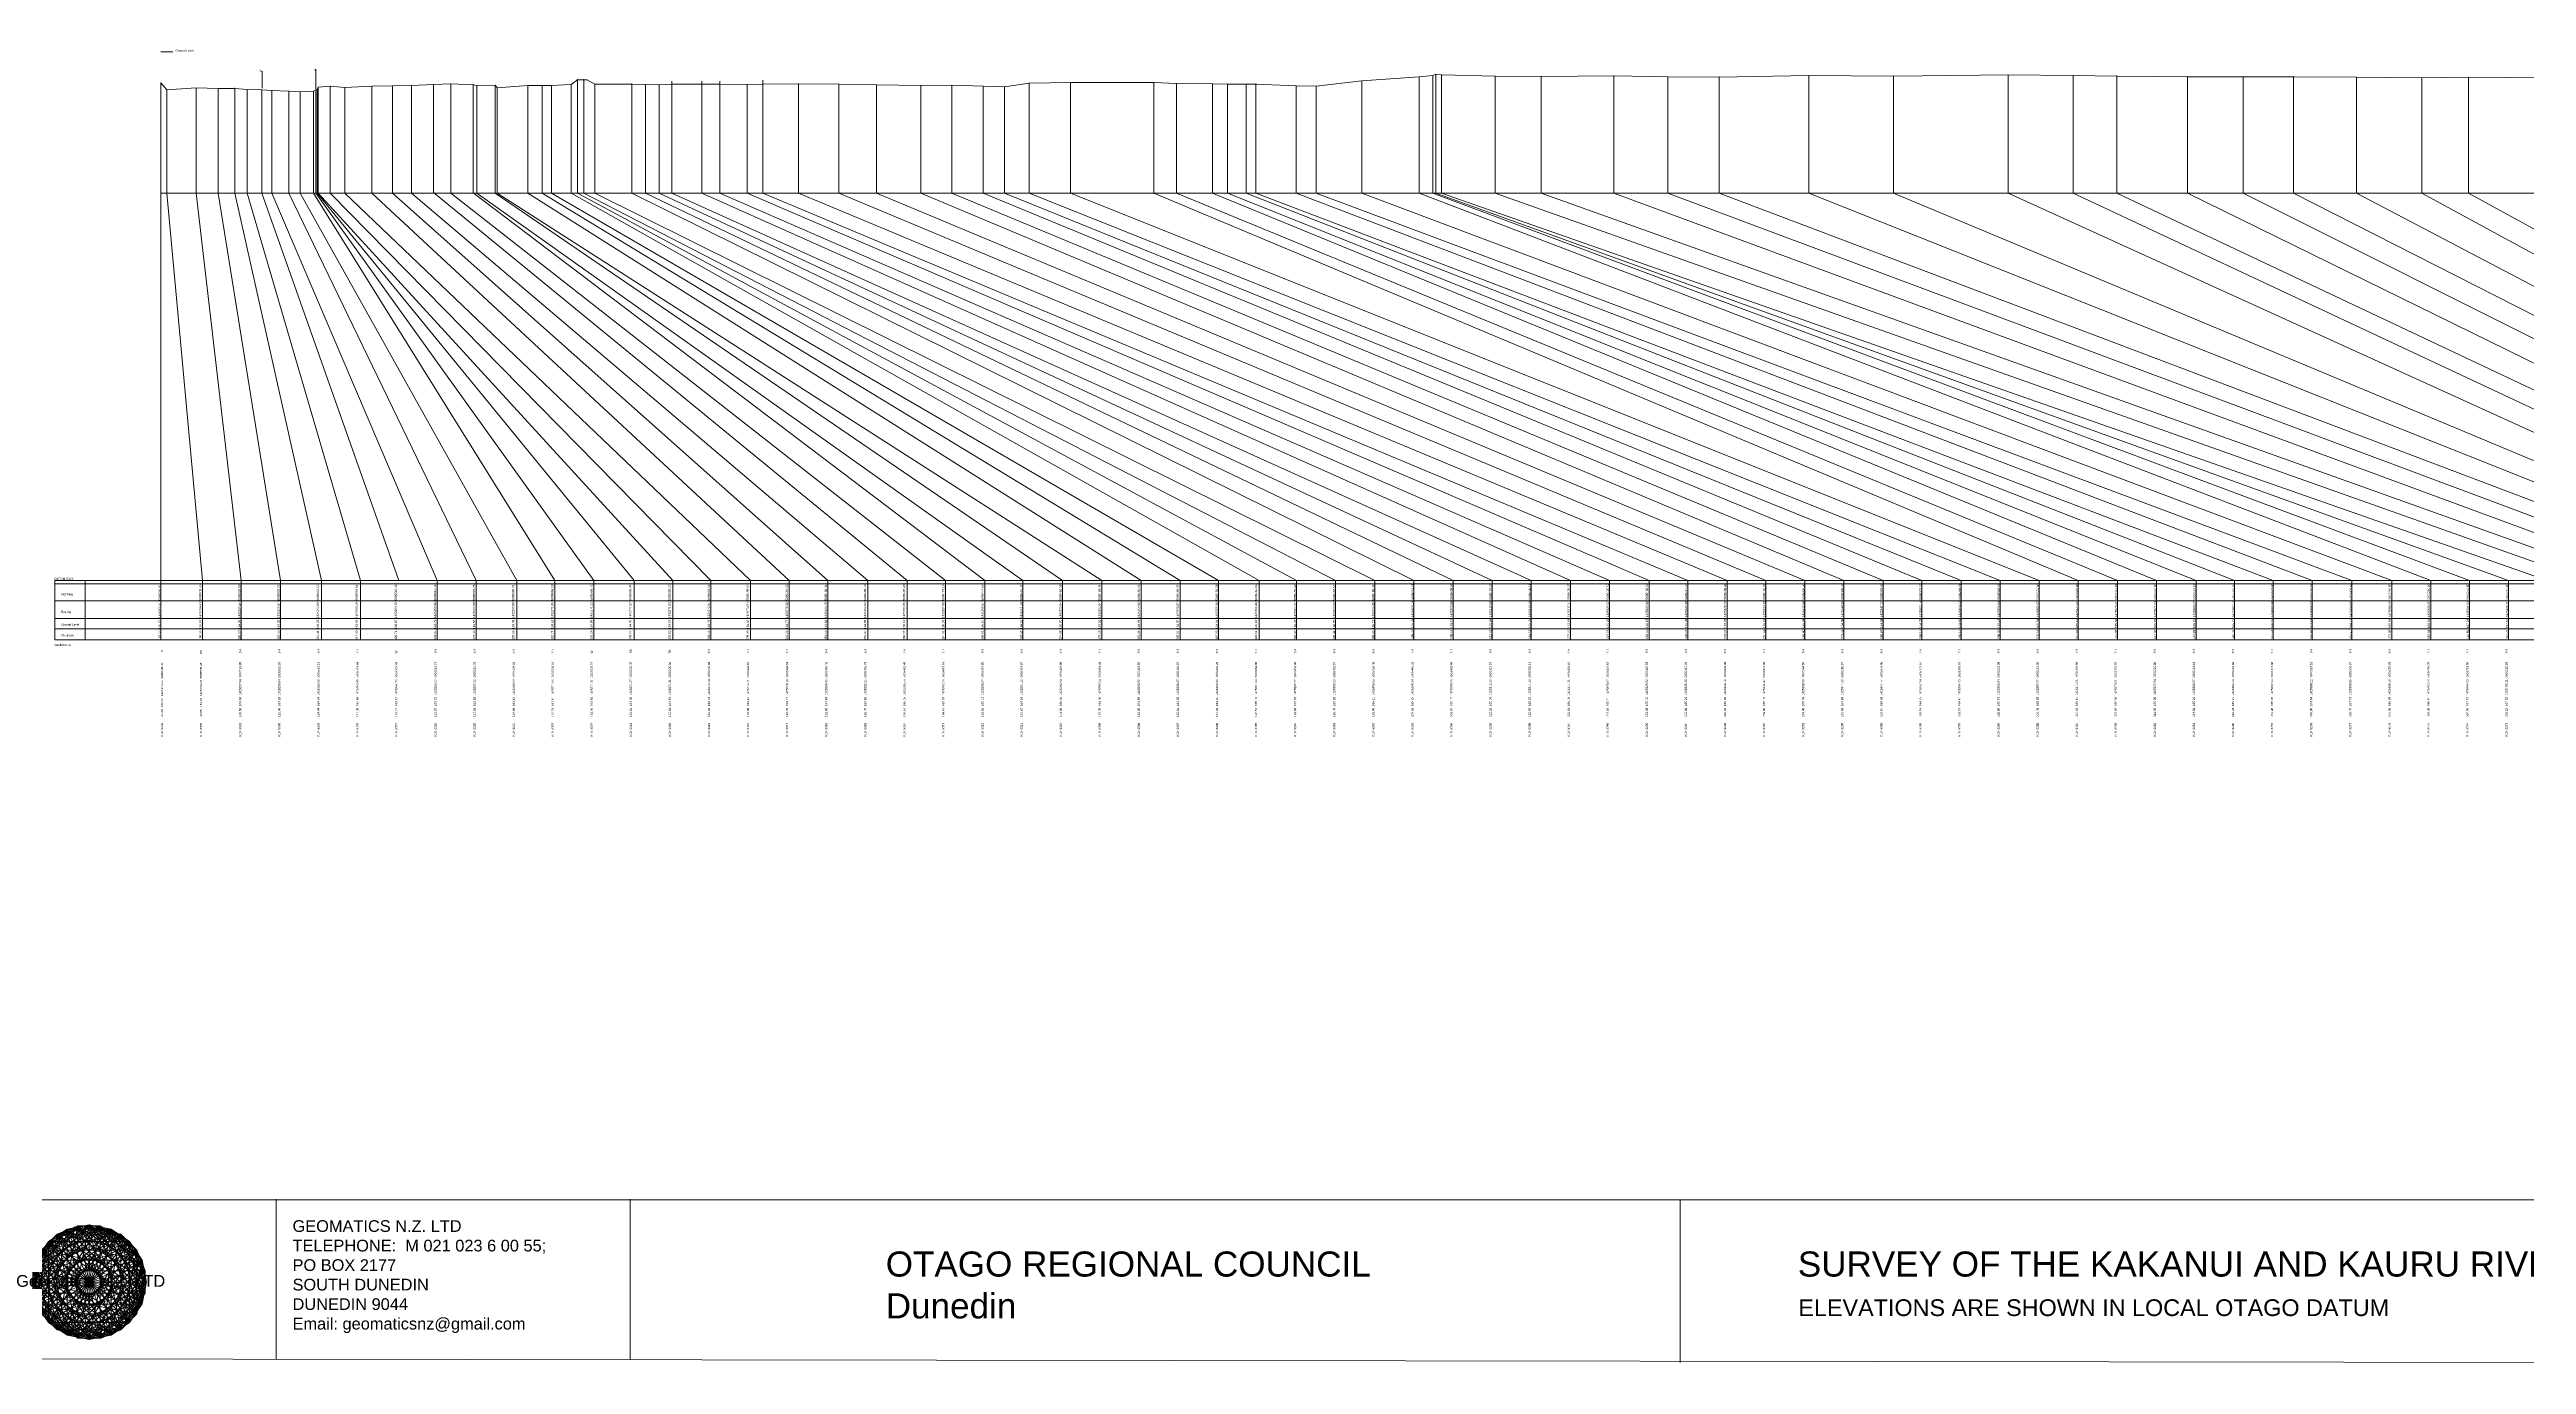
# Model space of a CAD drawing. Header units: millimetres. Extents: x -13804604 to 13046302109, y -19137686871 to 1424964600.
# Drawn here: x 7467 to 582396, y -131983 to 173265 of the extents above; entities that cross this region are included whole.
import ezdxf

# ---------------------------------------------------------------- set-up
doc = ezdxf.new("R2010")
doc.units = ezdxf.units.MM
doc.header["$PDMODE"] = 35
doc.header["$PDSIZE"] = 20
doc.layers.get('0').update_dxf_attribs({"lineweight": 0})
doc.layers.add('Datum revision K8-21', color=7, linetype='Continuous', lineweight=0)
doc.layers.add('geo', color=7, linetype='Continuous', lineweight=0)
doc.styles.get("Standard").update_dxf_attribs({"font": 'arial.ttf'})

# ---------------------------------------------------------------- blocks, each defined once
blk = doc.blocks.new('Geomatics_Circle_SPT')
at = {"layer": 'geo', "color": 2, "linetype": 'Continuous', "lineweight": 0}
for p, q in [((0, 25.2), (-25.2, 0)), ((-24.7, 4.9), (-4.9, 24.7)), ((-24.7, -4.9), (4.9, 24.7)), ((-9.7, 23.3), (-23.3, 9.6)), ((9.7, 23.3), (-23.3, -9.7)), ((23.3, -9.7), (-9.7, 23.3)), ((-4.9, 24.7), (24.7, -4.9)), ((25.2, 0), (0, 25.2)), ((4.9, 24.7), (24.7, 4.9)), ((23.3, 9.7), (9.7, 23.3)), ((-21, 14), (-14, 21)), ((-21, -14), (14, 21)), ((14, -21), (-21, 14)), ((0, 0), (-17.8, 17.8)), ((-14, 21), (21, -14)), ((21, 14), (-14, -21)), ((0, 0), (17.8, 17.8)), ((14, 21), (21, 14)), ((17.8, 18.1), (17.8, 18.1)), ((4.9, -24.7), (-24.7, 4.9)), ((-24.7, 0), (0, -24.7)), ((-23.3, 9.7), (9.7, -23.3)), ((0, 0), (-17.8, -17.8)), ((-9.7, -23.3), (23.3, 9.7)), ((24.7, 4.9), (-4.9, -24.7)), ((0, 0), (17.8, -17.8)), ((0, -24.8), (25.2, 0)), ((-4.9, -24.7), (-24.7, -4.9)), ((-23.3, -9.7), (-9.7, -23.3)), ((24.7, -4.9), (4.9, -24.7)), ((9.7, -23.3), (23.3, -9.7)), ((-14, -21), (-21, -14)), ((-17.8, -17.8), (-17.8, -17.8)), ((21, -14), (14, -21)), ((18.1, -17.8), (18.1, -17.8)), ((4.9, -24.7), (4.9, -24.7))]:
    blk.add_line(p, q, dxfattribs=at)
at = {"layer": 'geo', "color": 1, "linetype": 'Continuous', "lineweight": 0}
for p, q in [((-25.2, 0), (9.7, 23.3)), ((-25.2, 0), (-9.6, 23.3)), ((-4.9, 24.8), (-24.7, -4.9)), ((4.9, 24.7), (-24.7, 4.9)), ((-23.3, 9.7), (0, 25.2)), ((-23.3, -9.6), (0, 25.2)), ((4.9, 24.8), (-21, -14)), ((-4.9, 24.7), (-21, 14)), ((-17.8, 17.8), (9.7, 23.3)), ((-17.8, 17.8), (-9.6, 23.3)), ((-17.8, -17.8), (9.7, 23.3)), ((-17.8, -17.8), (-9.7, 23.3)), ((4.9, 24.7), (-14, 21)), ((-4.9, 24.7), (-14, -20.9)), ((-9.8, 23.1), (-9.8, 23.1)), ((-9.7, 23.3), (0, 25.2)), ((-9.7, 23.3), (0, -25.2)), ((-9.7, -23.3), (0, 25.2)), ((-9.6, 23.3), (17.8, -17.8)), ((-9.6, 23.3), (25.2, 0)), ((-9.6, 23.3), (17.8, 17.8)), ((0, 0), (-4.9, 24.7)), ((-4.9, 24.7), (-4.9, 24.7)), ((21, -14), (-4.9, 24.7)), ((24.8, 4.9), (-4.9, 24.7)), ((14, 21), (-4.9, 24.7)), ((-0.2, 25.1), (-0.2, 25.1)), ((0, 25.2), (9.7, -23.3)), ((0, 25.2), (23.3, -9.7)), ((0, 25.2), (23.3, 9.7)), ((0, 25.2), (9.7, 23.3)), ((0, 0), (4.9, 24.7)), ((0, -25.2), (9.7, 23.3)), ((21, 14), (4.9, 24.8)), ((14, -21), (4.9, 24.7)), ((24.7, -4.9), (4.9, 24.7)), ((4.9, 24.7), (4.9, 24.7)), ((9.4, 23.3), (9.4, 23.3)), ((9.7, 23.3), (17.8, -17.8)), ((9.7, 23.3), (25.2, 0)), ((9.7, 23.3), (17.8, 17.9)), ((14, 21), (-24.7, -4.9)), ((-14, 21), (-24.7, 4.9)), ((21, 14), (-24.7, 4.9)), ((-21, 14), (-24.7, -4.9)), ((-23.3, -9.6), (17.8, 17.8)), ((-23.3, 9.7), (-17.8, 17.9)), ((-23.3, -9.6), (-17.8, 17.9)), ((-23.3, 9.7), (17.8, 17.8)), ((14, 21), (-21, 14)), ((-14, 21), (-21, -14)), ((0, 0), (-21, 14)), ((-21, 14), (-14, -21)), ((-21, 14), (4.9, -24.7)), ((-21, 14), (-21, 14)), ((24.7, 4.9), (-21, 14)), ((-17.9, 17.6), (-17.9, 17.6)), ((-9.7, -23.3), (-17.8, 17.8)), ((-17.8, 17.8), (9.7, -23.3)), ((-17.8, 17.8), (23.3, -9.6)), ((-17.8, 17.8), (23.3, 9.7)), ((0, 0), (-14, 21)), ((-14, 21), (-4.9, -24.7)), ((-14, 21), (-14, 21)), ((24.7, -4.9), (-14, 21)), ((21, 14), (-14, 21)), ((-9.6, -23.3), (17.8, 17.9)), ((-4.9, -24.7), (21, 14)), ((0, 0), (14, 21)), ((0, 0), (21, 14)), ((4.9, -24.7), (14, 21)), ((17.8, 17.8), (9.7, -23.3)), ((21, -14), (14, 21)), ((24.7, 4.9), (14, 21)), ((14, 21), (14, 21)), ((14, -21), (21, 14)), ((17.6, 17.9), (17.6, 17.9)), ((17.8, 17.8), (23.3, -9.7)), ((17.8, 17.8), (23.3, 9.7)), ((24.7, -4.9), (21, 14)), ((21, 14), (21, 14)), ((-25.2, 0), (23.3, 9.7)), ((-25.2, 0), (-23.3, 9.7)), ((-23.3, -9.7), (-25.2, 0)), ((-9.6, -23.3), (-25.2, 0)), ((9.7, -23.3), (-25.2, 0)), ((0, 0), (-24.7, 4.9)), ((-24.7, 4.9), (-21, -14)), ((-24.7, 4.9), (-4.9, -24.7)), ((-24.7, 4.9), (14, -21)), ((-24.7, 4.9), (-24.7, 4.9)), ((0, 0), (-24.7, -4.9)), ((-17.8, -17.8), (-23.3, 9.7)), ((0, -25.2), (-23.3, 9.7)), ((-23.3, 9.7), (17.8, -17.8)), ((-23.3, 9.7), (25.2, 0)), ((-23.3, 9.4), (-23.3, 9.4)), ((-23.3, -9.7), (25.2, 0)), ((0, 0), (-21, -14)), ((-17.8, -17.8), (23.3, 9.7)), ((-14, -21), (24.7, 4.9)), ((0, 0), (-14, -21)), ((25.2, 0), (-9.6, -23.3)), ((0, 0), (-4.9, -24.7)), ((23.3, 9.7), (0, -25.2)), ((0, 0), (24.8, 4.9)), ((0, 0), (4.9, -24.7)), ((0, 0), (14, -21)), ((0, 0), (21, -14)), ((0, 0), (24.8, -4.9)), ((4.9, -24.7), (24.7, 4.9)), ((25.2, 0), (9.7, -23.3)), ((23.3, 9.7), (17.8, -17.8)), ((21, -14), (24.7, 4.9)), ((23.1, 9.8), (23.1, 9.8)), ((23.3, 9.7), (25.2, 0)), ((25.2, 0), (23.3, -9.6)), ((24.7, 4.9), (24.7, 4.9)), ((25.1, 0.2), (25.1, 0.2)), ((-25.2, 0), (23.3, -9.7)), ((-25.1, -0.2), (-25.1, -0.2)), ((-24.7, -4.9), (-24.7, -4.9)), ((-24.7, -4.9), (-14, -21)), ((-24.7, -4.9), (4.9, -24.7)), ((-24.7, -4.9), (21, -14)), ((-17.8, -17.8), (-23.3, -9.7)), ((0, -25.2), (-23.3, -9.6)), ((17.8, -17.8), (-23.3, -9.6)), ((-23.1, -9.8), (-23.1, -9.8)), ((-21, -14), (24.7, -4.9)), ((23.3, -9.7), (-17.8, -17.8)), ((-4.9, -24.7), (24.7, -4.9)), ((23.3, -9.6), (0, -25.2)), ((14, -21), (24.7, -4.9)), ((23.3, -9.6), (17.8, -17.8)), ((23.3, -9.4), (23.3, -9.4)), ((24.7, -4.9), (24.7, -4.9)), ((-21, -14), (-21, -14)), ((-21, -14), (-4.9, -24.7)), ((-21, -14), (14, -21)), ((-9.6, -23.3), (-17.8, -17.8)), ((9.7, -23.3), (-17.8, -17.8)), ((-17.6, -17.9), (-17.6, -17.9)), ((-14, -21), (21, -14)), ((-14, -21), (-14, -21)), ((-14, -21), (4.9, -24.7)), ((17.8, -17.8), (-9.7, -23.3)), ((-4.9, -24.7), (14, -21)), ((4.9, -24.7), (21, -14)), ((17.8, -17.8), (9.7, -23.3)), ((14, -21), (14, -21)), ((17.9, -17.6), (17.9, -17.6)), ((21, -14), (21, -14)), ((0, -25.2), (-9.7, -23.3)), ((-9.4, -23.3), (-9.4, -23.3)), ((-4.9, -24.7), (-4.9, -24.7)), ((9.7, -23.3), (0, -25.2)), ((0.2, -25.1), (0.2, -25.1)), ((4.9, -24.7), (4.9, -24.7)), ((9.8, -23.1), (9.8, -23.1))]:
    blk.add_line(p, q, dxfattribs=at)
at = {"layer": 'geo', "color": 114, "linetype": 'Continuous', "lineweight": 0}
for p, q in [((9.7, 23.3), (-23.3, 9.7)), ((-20.9, 14), (4.9, 24.7)), ((0, 25.2), (-17.8, 17.8)), ((-14, 21), (-4.9, 24.7)), ((0, 0), (-9.7, 23.3)), ((-4.9, 24.7), (14, -21)), ((17.8, -17.8), (0, 25.2)), ((0, 0), (9.7, 23.3)), ((4.9, 24.7), (21, -14)), ((23.3, -9.7), (9.7, 23.3)), ((17.9, 17.8), (-25.2, 0)), ((-24.7, 4.9), (14, 21)), ((-24.7, -4.9), (21, 14)), ((-4.9, -24.7), (-21, 14)), ((-17.8, 17.8), (0, -25.2)), ((4.9, -24.7), (-14, 21)), ((14, 21), (24.7, -4.9)), ((25.2, 0), (17.8, 17.8)), ((21, 14), (24.7, 4.9)), ((-14, -21), (-24.7, 4.9)), ((0, 0), (-23.3, 9.7)), ((-23.3, 9.7), (-9.7, -23.3)), ((0, 0), (-23.3, -9.7)), ((24.8, 4.9), (-20.9, -14)), ((0, 0), (-9.7, -23.3)), ((0, 0), (23.3, 9.7)), ((0, 0), (9.7, -23.3)), ((0, 0), (23.3, -9.7)), ((-25.2, 0), (-17.8, -17.8)), ((-21, -14), (-24.7, -4.9)), ((-17.8, -17.8), (25.2, 0)), ((24.8, -4.9), (-14, -21)), ((-9.6, -23.3), (23.3, -9.7)), ((21, -14), (-4.9, -24.8)), ((0, -25.2), (17.9, -17.8)), ((14, -21), (4.9, -24.8))]:
    blk.add_line(p, q, dxfattribs=at)
at = {"layer": 'geo', "color": 250, "linetype": 'Continuous', "lineweight": 0}
for p, q in [((-9.7, 23.3), (9.7, 23.3)), ((-9.7, -23.3), (-9.7, 23.3)), ((-4.9, 24.7), (4.9, 24.7)), ((-4.9, 24.7), (-4.9, -24.7)), ((0, 0), (0, 25.2)), ((4.9, 24.7), (4.9, -24.7)), ((9.7, -23.3), (9.7, 23.3)), ((21, 14), (-21, 14)), ((-21, 14), (-21, -14)), ((-17.8, 17.8), (17.8, 17.8)), ((-17.8, -17.8), (-17.8, 17.8)), ((-14, 21), (-14, 21)), ((14, 21), (-14, 21)), ((-14, 20.9), (-14, -21)), ((14, 21), (14, -21)), ((17.8, -17.8), (17.8, 17.8)), ((21, 14), (21, 14)), ((21, -14), (21, 14)), ((0, 0), (-25.2, 0)), ((24.7, 4.9), (-24.7, 4.9)), ((-24.7, 4.9), (-24.7, -4.9)), ((-23.3, 9.7), (23.3, 9.7)), ((-23.3, 9.7), (-23.3, 9.7)), ((-23.3, -9.7), (-23.3, 9.7)), ((0, 0), (0, -25.2)), ((0, 0), (25.2, 0)), ((23.3, 9.7), (23.3, -9.7)), ((24.7, 4.9), (24.7, 4.9)), ((24.7, -4.9), (24.7, 4.9)), ((-24.7, -4.9), (24.7, -4.9)), ((23.3, -9.7), (-23.3, -9.7)), ((-21, -14), (21, -14)), ((17.8, -17.8), (-17.8, -17.8)), ((-14, -21), (14, -21)), ((9.7, -23.3), (-9.7, -23.3)), ((-4.9, -24.7), (4.9, -24.7))]:
    blk.add_line(p, q, dxfattribs=at)
blk = doc.blocks.new('GeomaticsNZ TITLE BLOCK')
at = {"color": 7, "linetype": 'Continuous', "lineweight": 0}
for p, q in [((2364, 94.9), (0, 94.9)), ((15.9, 94.9), (2364, 94.9)), ((224.3, 95.2), (224.3, -0.3)), ((2364, 94.9), (382.6, 94.9)), ((435.8, 95.2), (435.8, -0.7)), ((1063.4, 94.9), (1063.4, -2.4)), ((0, 0), (2364, -3.5))]:
    blk.add_line(p, q, dxfattribs=at)
at = {"color": 7, "linetype": 'Continuous', "lineweight": 0, "xscale": 1.36, "yscale": 1.36, "zscale": 1.36}
blk.add_blockref('Geomatics_Circle_SPT', (112.4, 45.7), dxfattribs=at)
at = {"color": 7, "linetype": 'Continuous', "lineweight": 0, "attachment_point": 1}
for s, width, heights, insert, char_height in [('{\\C256;GEOMATICS N.Z. LTD                   \\PTELEPHONE:  M 021 023 6 00 55;\\PPO BOX 2177\\PSOUTH DUNEDIN\\PDUNEDIN 9044\\PEmail: geomaticsnz@gmail.com}', 3535.727, [94.7], (234, 82.7), 7), ('{\\C256;OTAGO REGIONAL COUNCIL\\PDunedin}', 3535.727, [0], (588.6, 64), 15), ('{\\C256;SURVEY OF THE KAKANUI AND KAURU RIVERS 2021}', 3535.727, [0], (1133.8, 64), 15), ('{\\C256;Geomatics N.Z. LTD                   }', 125.079, [15.8], (68.8, 49.9), 7), ('{\\C256;ELEVATIONS ARE SHOWN IN LOCAL OTAGO DATUM}', 3535.727, [0], (1134.1, 35.4), 10)]:
    blk.add_mtext_dynamic_manual_height_columns(s, width=width, gutter_width=159, heights=heights, dxfattribs=dict(at, insert=insert, char_height=char_height))

msp = doc.modelspace()

# ---------------------------------------------------------------- linework, layer by layer
at = {"layer": 'Datum revision K8-21', "color": 1, "linetype": 'Continuous', "lineweight": 0}
msp.add_line((33314.668, 172760.327), (36115.525, 172760.327), dxfattribs=at)
at = {"layer": 'Datum revision K8-21'}
for p, q in [((56782.166, 164280.779), (56782.166, 168239.644)), ((69273.672, 164121.635), (69273.672, 168699.203)), ((343004.438, 167074), (343004.438, 139912.977)), ((353711.063, 167024), (353711.063, 139912.977)), ((370591.981, 167125), (370591.981, 139912.977)), ((383077.096, 166926), (383077.096, 139912.977)), ((394982.594, 166886), (394982.594, 139912.977)), ((558112.219, 166723), (558112.219, 139912.977))]:
    msp.add_line(p, q, dxfattribs=at)
at = {"layer": 'Datum revision K8-21', "color": 7, "linetype": 'Continuous', "lineweight": 0}
for p, q in [((325396.087, 166913), (325396.087, 139912.977)), ((328570.454, 167233), (328570.454, 139912.977)), ((329237.918, 167523), (329237.918, 139912.977)), ((330541.238, 167383), (330541.238, 139912.977)), ((415850.554, 167227), (415850.554, 139912.977)), ((462094.233, 167369), (462094.233, 139912.977)), ((477191.64, 167240), (477191.64, 139912.977)), ((487322.868, 167240), (487322.868, 139912.977)), ((503751.529, 166951), (503751.529, 139912.977)), ((516655.53, 166951), (516655.53, 139912.977)), ((528346.752, 166962), (528346.752, 139912.977)), ((542919.892, 166853), (542919.892, 139912.977)), ((568953.516, 166864), (568953.516, 139912.977)), ((33314.668, 165570), (33314.668, 36248.305)), ((34664.579, 163910), (34664.579, 139912.977)), ((41512.319, 164361), (41512.319, 139912.977)), ((46616.094, 164251), (46616.094, 139912.977)), ((50451.18, 164241), (50451.18, 139912.977)), ((53311.982, 163991), (53311.982, 139912.977)), ((56721.043, 163871), (56721.043, 139912.977)), ((59087.743, 163751), (59087.743, 139912.977)), ((63047.068, 163582), (63047.068, 139912.977)), ((65673.726, 163432), (65673.726, 139912.977)), ((68750.472, 163612), (68750.472, 139912.977)), ((69273.672, 163882), (69273.672, 139912.977)), ((69621.244, 164052), (69621.244, 139912.977)), ((69838.292, 164542), (69838.292, 139912.977)), ((72620.836, 164782), (72620.836, 139912.977)), ((76001.734, 164422), (76001.734, 139912.977)), ((82275.83, 164772), (82275.83, 139912.977)), ((87104.29, 164833), (87104.29, 139912.977)), ((91483.014, 164893), (91483.014, 139912.977)), ((96585.173, 165163), (96585.173, 140071.977)), ((100622.795, 165293), (100622.795, 139912.977)), ((105822.783, 165104), (105822.783, 140012.977)), ((106685.131, 164934), (106685.131, 139912.977)), ((111359.278, 164364), (111359.278, 139912.977)), ((118477.328, 164894), (118477.328, 139912.977)), ((121823.46, 164954), (121823.46, 139912.977)), ((123946.464, 164914), (123946.464, 139912.977)), ((128526.922, 165185), (128526.922, 139912.977)), ((129990.16, 166265), (129990.16, 139912.977)), ((131455.335, 166255), (131455.335, 139912.977)), ((134015.443, 165215), (134015.443, 139912.977)), ((142602.119, 165255), (142602.119, 139912.977)), ((145824.274, 165255), (145824.274, 139912.977)), ((148932.765, 165045), (148932.765, 139912.977)), ((151931.836, 165926.642), (151931.836, 139912.977)), ((158841.285, 165926.642), (158841.285, 139912.977)), ((163039.747, 165926.642), (163039.747, 139912.977)), ((169388.856, 165156), (169388.856, 139912.977)), ((172995.077, 166142.379), (172995.077, 139912.977)), ((181335.924, 165267), (181335.924, 139912.977)), ((190688.586, 165187), (190688.586, 139912.977)), ((199416.153, 165048), (199416.153, 139912.977)), ((209697.588, 164888), (209697.588, 139912.977)), ((216885.084, 164979), (216885.084, 139912.977)), ((224175.775, 164749), (224175.775, 139912.977)), ((229160.855, 164609), (229160.855, 139912.977)), ((234817.174, 165429), (234817.174, 139912.977)), ((244445.936, 165580), (244445.936, 139912.977)), ((263821.586, 165611), (263821.586, 139912.977)), ((269028.545, 165361), (269028.545, 139912.977)), ((277404.302, 165281), (277404.302, 139912.977)), ((280898.229, 165221), (280898.229, 139912.977)), ((285250.215, 165212), (285250.215, 139912.977)), ((287494.684, 165262), (287494.684, 139912.977)), ((296813.36, 164842), (296813.36, 139912.977)), ((301479.069, 164732), (301479.069, 139912.977)), ((312066.243, 165993), (312066.243, 139912.977)), ((33314.668, 139912.977), (859188.091, 139912.977)), ((42979.848, 50000), (34664.579, 139912.977)), ((41512.319, 139912.977), (51975.028, 50000)), ((46616.094, 139912.977), (61111.892, 50000)), ((50451.18, 139912.977), (70587.255, 50000)), ((53311.982, 139912.977), (79639.61, 50000)), ((56721.043, 139912.977), (88546.741, 50000)), ((59087.743, 139912.977), (97446.304, 50000)), ((63047.068, 139912.977), (106498.385, 50000)), ((65673.726, 139912.977), (115959.071, 50000)), ((124736.285, 50000), (68750.472, 139912.977)), ((143149.483, 50000), (69621.244, 139912.977)), ((69838.292, 139912.977), (152161.094, 50000)), ((160994.647, 50000), (72620.836, 139912.977)), ((76001.734, 139912.977), (170138.935, 50000)), ((179157.093, 50000), (82275.83, 139912.977)), ((87104.29, 139912.977), (188112.667, 50000)), ((96585.173, 140071.977), (206518.776, 50000)), ((100622.795, 139912.977), (215404.764, 50000)), ((224563.763, 50000), (105822.783, 140012.977)), ((233386.941, 50000), (106685.131, 139912.977)), ((111359.278, 139912.977), (251731.828, 50000)), ((260822.084, 50000), (118477.328, 139912.977)), ((121823.46, 139912.977), (269912.348, 50000)), ((123946.464, 139912.977), (278808.165, 50000)), ((288238.702, 50000), (128526.922, 139912.977)), ((129990.16, 139912.977), (296891.465, 50000)), ((305987.639, 50000), (131455.335, 139912.977)), ((134015.443, 139912.977), (315112.784, 50000)), ((324113.122, 50000), (142602.119, 139912.977)), ((333277.511, 50000), (145824.274, 139912.977)), ((342357.337, 50000), (148932.765, 139912.977)), ((351381.091, 50000), (151931.836, 139912.977)), ((360524.111, 50000), (158841.285, 139912.977)), ((369587.082, 50000), (163039.747, 139912.977)), ((378772.114, 50000), (169388.856, 139912.977)), ((387774.061, 50000), (172995.077, 139912.977)), ((396898.062, 50000), (181335.924, 139912.977)), ((405818.781, 50000), (190688.586, 139912.977)), ((414890.491, 50000), (199416.153, 139912.977)), ((423935.08, 50000), (209697.588, 139912.977)), ((433043.191, 50000), (216885.084, 139912.977)), ((442030.468, 50000), (224175.775, 139912.977)), ((229160.855, 139912.977), (451205.603, 50000)), ((460230.295, 50000), (234817.174, 139912.977)), ((244445.936, 139912.977), (469261.213, 50000)), ((263821.586, 139912.977), (478348.073, 50000)), ((269028.545, 139912.977), (487457.767, 50000)), ((277404.302, 139912.977), (496506.115, 50000)), ((505738.5, 50000), (280898.229, 139912.977)), ((285250.215, 139912.977), (514619.291, 50000)), ((523609.992, 50000), (287494.684, 139912.977)), ((296813.36, 139912.977), (532643.82, 50000)), ((541831.558, 50000), (301479.069, 139912.977)), ((312066.243, 139912.977), (551160.909, 50000)), ((560209.429, 50000), (325396.087, 139912.977)), ((328570.454, 139912.977), (569159.591, 50000)), ((578224.898, 50000), (329237.918, 139912.977)), ((330541.238, 139912.977), (587210.065, 50000)), ((596379.851, 50000), (343004.438, 139912.977)), ((353711.063, 139912.977), (605289.831, 50000)), ((614376.068, 50000), (370591.981, 139912.977)), ((383077.096, 139912.977), (623462.304, 50000)), ((394982.594, 139912.977), (632548.54, 50000)), ((641573.637, 50000), (415850.554, 139912.977)), ((435481.967, 139912.977), (650634.888, 50000)), ((462094.233, 139912.977), (659778.094, 50000)), ((668909.793, 50000), (477191.64, 139912.977)), ((487322.868, 139912.977), (677948.944, 50000)), ((503751.529, 139912.977), (686988.094, 50000)), ((516655.53, 139912.977), (696053.215, 50000)), ((528346.752, 139912.977), (704990.886, 50000)), ((542919.892, 139912.977), (714400.65, 50000)), ((558112.219, 139912.977), (723638.172, 50000)), ((568953.516, 139912.977), (732628.695, 50000)), ((8700.339, 50000), (8700.339, 36248.305)), ((8700.339, 50000), (882849.455, 50000)), ((8700.339, 49236.256), (882849.455, 49236.256)), ((15713.488, 50000), (15713.488, 36248.305)), ((42979.848, 36248.305), (42979.848, 50000)), ((51975.028, 36248.305), (51975.028, 50000)), ((61111.892, 36248.305), (61111.892, 50000)), ((70587.255, 36248.305), (70587.255, 50000)), ((79639.61, 36248.305), (79639.61, 50000)), ((97446.304, 36248.305), (97446.304, 50000)), ((106498.385, 36248.305), (106498.385, 50000)), ((115959.071, 36248.305), (115959.071, 50000)), ((124736.285, 36248.305), (124736.285, 50000)), ((133786.044, 36248.305), (133786.044, 50000)), ((143149.483, 36248.305), (143149.483, 50000)), ((152161.094, 36248.305), (152161.094, 50000)), ((160994.647, 36248.305), (160994.647, 50000)), ((170138.935, 36248.305), (170138.935, 50000)), ((179157.093, 36248.305), (179157.093, 50000)), ((188112.667, 36248.305), (188112.667, 50000)), ((197383.015, 36248.305), (197383.015, 50000)), ((206518.776, 36248.305), (206518.776, 50000)), ((215404.764, 36248.305), (215404.764, 50000)), ((224563.763, 36248.305), (224563.763, 50000)), ((233386.941, 36248.305), (233386.941, 50000)), ((251731.828, 36248.305), (251731.828, 50000)), ((260822.084, 36248.305), (260822.084, 50000)), ((269912.348, 36248.305), (269912.348, 50000)), ((278808.165, 36248.305), (278808.165, 50000)), ((288238.702, 36248.305), (288238.702, 50000)), ((296891.465, 36248.305), (296891.465, 50000)), ((305987.639, 36248.305), (305987.639, 50000)), ((315112.784, 36248.305), (315112.784, 50000)), ((324113.122, 36248.305), (324113.122, 50000)), ((333277.511, 36248.305), (333277.511, 50000)), ((342357.337, 36248.305), (342357.337, 50000)), ((351381.091, 36248.305), (351381.091, 50000)), ((360524.111, 36248.305), (360524.111, 50000)), ((369587.082, 36248.305), (369587.082, 50000)), ((378772.114, 36248.305), (378772.114, 50000)), ((387774.061, 36248.305), (387774.061, 50000)), ((396898.062, 36248.305), (396898.062, 50000)), ((405818.781, 36248.305), (405818.781, 50000)), ((414890.491, 36248.305), (414890.491, 50000)), ((423935.08, 36248.305), (423935.08, 50000)), ((433043.191, 36248.305), (433043.191, 50000)), ((442030.468, 36248.305), (442030.468, 50000)), ((451205.603, 36248.305), (451205.603, 50000)), ((460230.295, 36248.305), (460230.295, 50000)), ((469261.213, 36248.305), (469261.213, 50000)), ((478348.073, 36248.305), (478348.073, 50000)), ((487457.767, 36248.305), (487457.767, 50000)), ((496506.115, 36248.305), (496506.115, 50000)), ((505738.5, 36248.305), (505738.5, 50000)), ((514619.291, 36248.305), (514619.291, 50000)), ((523609.992, 36248.305), (523609.992, 50000)), ((532643.82, 36248.305), (532643.82, 50000)), ((541831.558, 36248.305), (541831.558, 50000)), ((551160.909, 36248.305), (551160.909, 50000)), ((560209.429, 36248.305), (560209.429, 50000)), ((569159.591, 36248.305), (569159.591, 50000)), ((578224.898, 36248.305), (578224.898, 50000)), ((8700.339, 45277.8), (882849.455, 45277.8)), ((8700.339, 41210.601), (882849.455, 41210.601)), ((8700.339, 38759.229), (882849.455, 38759.229)), ((8700.339, 36248.305), (882849.455, 36248.305))]:
    msp.add_line(p, q, dxfattribs=at)
at = {"layer": 'Datum revision K8-21', "color": 1}
for p, q in [((353711.063, 167024), (370591.981, 167125)), ((370591.981, 167125), (383077.096, 166926)), ((383077.096, 166926), (394982.594, 166886)), ((394982.594, 166886), (415850.554, 167227)), ((415850.554, 167227), (435481.967, 167108)), ((435481.967, 167108), (462094.233, 167369)), ((462094.233, 167369), (477191.64, 167240)), ((477191.64, 167240), (487322.868, 167100)), ((487322.868, 167100), (503751.529, 166951)), ((503751.529, 166951), (516655.53, 166922)), ((516655.53, 166922), (528346.752, 166962)), ((528346.752, 166962), (542919.892, 166853)), ((542919.892, 166853), (558112.219, 166723)), ((558112.219, 166723), (568953.516, 166864)), ((568953.516, 166864), (586617.323, 166685))]:
    msp.add_line(p, q, dxfattribs=at)
at = {"layer": 'Datum revision K8-21', "linetype": 'Continuous', "lineweight": 0}
for p, q in [((69273.672, 139912.977), (133786.044, 50000)), ((91483.014, 139912.977), (197383.015, 50000))]:
    msp.add_line(p, q, dxfattribs=at)
at = {"layer": 'Datum revision K8-21', "color": 1}
msp.add_lwpolyline([(33314.668, 165570), (34664.579, 163910), (41512.319, 164361), (46616.094, 164251), (50451.18, 164241), (53311.982, 163991), (56721.043, 163871), (59087.743, 163751), (63047.068, 163582), (65673.726, 163432), (68750.472, 163612), (69273.672, 163882), (69621.244, 164052), (69838.292, 164542), (72620.836, 164782), (76001.734, 164422), (82275.83, 164772), (87104.29, 164833), (91483.014, 164893), (96585.173, 165163), (100622.795, 165293), (105822.783, 165104), (106685.131, 164934), (110894.526, 165004), (111359.278, 164364), (118477.328, 164894), (121823.46, 164954), (123946.464, 164954), (128526.922, 165185), (129990.16, 166265), (132247.564, 166255), (134015.443, 165215), (142602.119, 165255), (145824.274, 165125), (148932.765, 165045), (151931.836, 165226), (158838.111, 165196), (163043.127, 165216), (169388.856, 165156), (172995.077, 165207), (181335.924, 165267), (190688.586, 165187), (199416.153, 165048), (209697.588, 164888), (216885.084, 164979), (224175.775, 164749), (229160.855, 164609), (234817.174, 165429), (244445.936, 165580), (263821.586, 165611), (269028.545, 165361), (277404.302, 165281), (280898.229, 165221), (285250.215, 165212), (287494.684, 165262), (296813.36, 164842), (301479.069, 164732), (312066.243, 165993), (325396.087, 166913), (328570.454, 167233), (329237.918, 167523), (330541.238, 167383), (343004.438, 167074), (353711.063, 167024)], dxfattribs=at)
at = {"layer": 'Datum revision K8-21', "color": 7, "linetype": 'Continuous', "lineweight": 0}
for points in [[(435481.967, 167108), (435481.967, 139912.977)], [(242561.688, 36248.305), (242619.39, 50000), (110894.526, 139912.977), (110894.526, 165004)]]:
    msp.add_lwpolyline(points, dxfattribs=at)
for p in [(325396.087, 166913), (328570.454, 167233), (329237.918, 167523), (330541.238, 167383), (343004.438, 167074), (353711.063, 167024), (370591.981, 167125), (383077.096, 166926), (394982.594, 166886), (415850.554, 167227), (435481.967, 167108), (462094.233, 167369), (477191.64, 167240), (487322.868, 167100), (503751.529, 166951), (516655.53, 166922), (528346.752, 166962), (542919.892, 166853), (558112.219, 166723), (568953.516, 166864), (33314.668, 165570), (34664.579, 163910), (41512.319, 164361), (46616.094, 164251), (50451.18, 164241), (53311.982, 163991), (56721.043, 163871), (59087.743, 163751), (63047.068, 163582), (65673.726, 163432), (68750.472, 163612), (69273.672, 163882), (69621.244, 164052), (69838.292, 164542), (72620.836, 164782), (76001.734, 164422), (82275.83, 164772), (87104.29, 164833), (91483.014, 164893), (96585.173, 165163), (100622.795, 165293), (105822.783, 165104), (106685.131, 164934), (110894.526, 165004), (111359.278, 164364), (118477.328, 164894), (121823.46, 164954), (123946.464, 164914), (128526.922, 165185), (129990.16, 166265), (131455.335, 166255), (134015.443, 165215), (142602.119, 165255), (145824.274, 165125), (148932.765, 165045), (151931.836, 165226), (158838.111, 165196), (163043.127, 165216), (169388.856, 165156), (172995.077, 165207), (181335.924, 165267), (190688.586, 165187), (199416.153, 165048), (209697.588, 164888), (216885.084, 164979), (224175.775, 164749), (229160.855, 164609), (234817.174, 165429), (244445.936, 165580), (263821.586, 165611), (269028.545, 165361), (277404.302, 165281), (280898.229, 165221), (285250.215, 165212), (287494.684, 165262), (296813.36, 164842), (301479.069, 164732), (312066.243, 165993)]:
    msp.add_point(p, dxfattribs=at)

# ---------------------------------------------------------------- block references
at = {"layer": 'Datum revision K8-21', "color": 7, "linetype": 'Continuous', "lineweight": 0, "xscale": 388.3084007852599, "yscale": 388.3084007852599, "zscale": 388.3084007852599}
msp.add_blockref('GeomaticsNZ TITLE BLOCK', (-26992.813, -130606.772), dxfattribs=at)

# ---------------------------------------------------------------- texts
at = {"layer": 'Datum revision K8-21', "color": 7, "linetype": 'Continuous', "lineweight": 0}
for s, p in [('Ground Level', (36718.7, 172738.123)), ('DATUM 50.00', (8629.592, 50146.766)), ('Northing', (10226.598, 46560.657)), ('Easting', (10153.793, 42481.59)), ('Section K10', (8629.581, 34797.682)), ('Ground Level', (10171.87, 39533.521)), ('Chainage', (10174.257, 37077.102))]:
    msp.add_text(s, height=500, dxfattribs=at).set_placement(p)
for s, p in [(' 97.30  165.57  1425253.44  5005536.93', (33323.896, 36424.712)), (' 98.65  163.91  1425254.43  5005535.95', (42724.152, 36424.712)), ('105.50  164.36  1425257.64  5005529.89', (51798.898, 36236.445)), ('110.60  164.25  1425259.84  5005525.26', (60873.643, 36236.445)), ('114.44  164.24  1425262.08  5005522.13', (69947.025, 36236.445)), ('117.30  163.99  1425263.49  5005519.64', (79021.771, 36236.445)), ('120.71  163.87  1425264.76  5005516.43', (88096.516, 36236.445)), ('123.07  163.75  1425266.55  5005514.74', (97171.262, 36236.445)), ('127.03  163.58  1425267.58  5005510.75', (106246.008, 36236.445)), ('129.66  163.43  1425269.80  5005509.01', (115320.754, 36236.445)), ('132.74  163.61  1425271.06  5005506.18', (124395.5, 36236.445)), ('133.26  163.88  1425271.31  5005505.72', (133470.245, 36236.445)), ('133.61  164.05  1425271.57  5005505.47', (142544.991, 36236.445)), ('133.83  164.54  1425271.81  5005505.36', (151619.737, 36236.445)), ('136.61  164.78  1425272.54  5005502.56', (160694.483, 36236.445)), ('139.99  164.42  1425274.21  5005499.62', (169769.228, 36236.445)), ('146.26  164.77  1425278.10  5005494.63', (178843.974, 36236.445)), ('151.09  164.83  1425280.45  5005490.41', (187918.72, 36236.445)), ('155.47  164.89  1425282.93  5005486.79', (196993.466, 36236.445)), ('160.57  165.16  1425285.53  5005482.40', (206068.211, 36236.445)), ('164.61  165.29  1425287.98  5005479.16', (215142.957, 36236.445)), ('169.81  165.10  1425290.57  5005474.65', (224216.339, 36236.445)), ('170.67  164.93  1425291.28  5005474.07', (233289.72, 36236.445)), ('174.88  165.00  1425292.64  5005469.98', (242364.466, 36236.445)), ('175.35  164.36  1425292.64  5005469.44', (251437.848, 36236.445)), ('182.46  164.89  1425296.68  5005463.56', (260512.593, 36236.445)), ('185.81  164.95  1425298.87  5005460.97', (269587.339, 36236.445)), ('187.93  164.91  1425300.18  5005459.28', (278660.721, 36236.445)), ('192.51  165.18  1425301.88  5005454.96', (287735.466, 36236.445)), ('193.98  166.26  1425302.27  5005453.49', (296810.212, 36236.445)), ('195.44  166.25  1425303.59  5005452.57', (305884.958, 36236.445)), ('198.00  165.21  1425305.05  5005450.46', (314959.704, 36236.445)), ('206.59  165.25  1425308.14  5005442.31', (324034.449, 36458.818)), ('209.81  165.12  1425309.99  5005439.66', (333109.195, 36458.818)), ('212.92  165.04  1425312.56  5005437.57', (342183.941, 36458.818)), ('215.92  165.22  1425314.29  5005435.11', (351258.687, 36458.818)), ('222.83  165.19  1425317.31  5005428.87', (360333.433, 36458.818)), ('227.03  165.21  1425320.07  5005425.62', (369408.178, 36458.818)), ('233.38  165.15  1425323.92  5005420.53', (378482.924, 36458.818)), ('236.98  165.20  1425325.48  5005417.26', (387557.67, 36458.818)), ('245.32  165.26  1425328.72  5005409.48', (396632.416, 36458.818)), ('254.68  165.18  1425334.42  5005401.99', (405707.161, 36458.818)), ('263.40  165.04  1425338.90  5005394.50', (414781.907, 36458.818)), ('273.68  164.88  1425344.50  5005385.87', (423856.653, 36458.818)), ('280.87  164.98  1425347.77  5005379.45', (432931.399, 36458.818)), ('288.16  164.75  1425352.14  5005373.57', (442006.145, 36458.818)), ('293.15  164.61  1425354.23  5005369.01', (451080.89, 36458.818)), ('298.80  165.43  1425356.84  5005363.98', (460155.636, 36458.818)), ('308.43  165.58  1425357.67  5005353.30', (469230.382, 36423.348)), ('327.81  165.61  1425371.01  5005338.66', (478305.128, 36423.348)), ('333.02  165.36  1425373.31  5005333.97', (487379.873, 36423.348)), ('341.39  165.28  1425377.64  5005326.80', (496454.619, 36423.348)), ('344.89  165.22  1425380.07  5005324.18', (505529.365, 36423.348)), ('349.24  165.21  1425382.53  5005320.58', (514604.111, 36423.348)), ('351.48  165.26  1425382.38  5005317.88', (523678.856, 36423.348)), ('360.80  164.84  1425388.22  5005310.51', (532753.602, 36423.348)), ('365.47  164.73  1425390.89  5005306.67', (541828.348, 36423.348)), ('376.05  165.99  1425398.56  5005298.93', (550903.094, 36423.348)), ('389.38  166.91  1425403.26  5005286.20', (559977.84, 36423.348)), ('392.56  167.23  1425404.93  5005283.50', (569052.585, 36423.348)), ('393.22  167.52  1425405.11  5005282.83', (578127.331, 36423.348))]:
    msp.add_text(s, height=500, rotation=90, dxfattribs=at).set_placement(p)
at = {"layer": 'Datum revision K8-21', "color": 32, "true_color": 0xcd6928}
for s, p in [('K10  6333       97.30   165.57  1425253.44  5005536.93          TB', (33816.714, 13781.111)), ('K10  6332       98.65   163.91  1425254.43  5005535.95          BB', (42880.659, 13781.111)), ('K10  6331       105.50  164.36  1425257.64  5005529.89          SH', (51951.084, 13781.111)), ('K10  6330       110.60  164.25  1425259.84  5005525.26          SH', (61021.509, 13781.111)), ('K10  6329       114.44  164.24  1425262.08  5005522.13          SH', (70091.935, 13781.111)), ('K10  6328       117.30  163.99  1425263.49  5005519.64          SH', (79162.36, 13781.111)), ('K10  6327       120.71  163.87  1425264.76  5005516.43          W', (88226.305, 13781.111)), ('K10  6326       123.07  163.75  1425266.55  5005514.74          SH', (97296.73, 13781.111)), ('K10  6325       127.03  163.58  1425267.58  5005510.75          SH', (106367.155, 13781.111)), ('K10  6324       129.66  163.43  1425269.80  5005509.01          SH', (115437.58, 13781.111)), ('K10  6323       132.74  163.61  1425271.06  5005506.18          SH', (124508.005, 13781.111)), ('K10  6322       133.26  163.88  1425271.31  5005505.72          W', (133571.95, 13781.111)), ('K10  6321       133.61  164.05  1425271.57  5005505.47          BB', (142635.895, 13781.111)), ('K10  6320       133.83  164.54  1425271.81  5005505.36          TB', (151699.839, 13781.111)), ('K10  6319       136.61  164.78  1425272.54  5005502.56          SH', (160770.265, 13781.111)), ('K10  6318       139.99  164.42  1425274.21  5005499.62          SH', (169840.69, 13781.111)), ('K10  6317       146.26  164.77  1425278.10  5005494.63          SH', (178911.115, 13781.111)), ('K10  6316       151.09  164.83  1425280.45  5005490.41          SH', (187981.54, 13781.111)), ('K10  6315       155.47  164.89  1425282.93  5005486.79          SH', (197051.965, 13781.111)), ('K10  6314       160.57  165.16  1425285.53  5005482.40          SH', (206122.39, 13781.111)), ('K10  6313       164.61  165.29  1425287.98  5005479.16          SH', (215192.815, 13781.111)), ('K10  6312       169.81  165.10  1425290.57  5005474.65          SH', (224263.24, 13781.111)), ('K10  6311       170.67  164.93  1425291.28  5005474.07          SH', (233333.665, 13781.111)), ('K10  6310       174.88  165.00  1425292.64  5005469.98          SH', (242404.09, 13781.111)), ('K10  6309       175.35  164.36  1425292.64  5005469.44          SH', (251474.515, 13781.111)), ('K10  6308       182.46  164.89  1425296.68  5005463.56          SH', (260544.941, 13781.111)), ('K10  6307       185.81  164.95  1425298.87  5005460.97          SH', (269615.366, 13781.111)), ('K10  6306       187.93  164.91  1425300.18  5005459.28          SH', (278685.791, 13781.111)), ('K10  6305       192.51  165.18  1425301.88  5005454.96          SH', (287756.216, 13781.111)), ('K10  6304       193.98  166.26  1425302.27  5005453.49          SH', (296826.641, 13781.111)), ('K10  6303       195.44  166.25  1425303.59  5005452.57          SH', (305897.066, 13781.111)), ('K10  6302       198.00  165.21  1425305.05  5005450.46          SH', (314967.491, 13781.111)), ('K10  6301       206.59  165.25  1425308.14  5005442.31          SH', (324037.916, 13781.111)), ('K10  6300       209.81  165.12  1425309.99  5005439.66          SH', (333108.341, 13781.111)), ('K10  6299       212.92  165.04  1425312.56  5005437.57          SH', (342178.766, 13781.111)), ('K10  6298       215.92  165.22  1425314.29  5005435.11          SH', (351249.191, 13781.111)), ('K10  6297       222.83  165.19  1425317.31  5005428.87          SH', (360319.616, 13781.111)), ('K10  6296       227.03  165.21  1425320.07  5005425.62          SH', (369390.042, 13781.111)), ('K10  6295       233.38  165.15  1425323.92  5005420.53          SH', (378460.467, 13781.111)), ('K10  6294       236.98  165.20  1425325.48  5005417.26          SH', (387530.892, 13781.111)), ('K10  6293       245.32  165.26  1425328.72  5005409.48          SH', (396601.317, 13781.111)), ('K10  6292       254.68  165.18  1425334.42  5005401.99          SH', (405671.742, 13781.111)), ('K10  6291       263.40  165.04  1425338.90  5005394.50          SH', (414742.167, 13781.111)), ('K10  6290       273.68  164.88  1425344.50  5005385.87          SH', (423812.592, 13781.111)), ('K10  6289       280.87  164.98  1425347.77  5005379.45          SH', (432883.017, 13781.111)), ('K10  6288       288.16  164.75  1425352.14  5005373.57          SH', (441953.442, 13781.111)), ('K10  6287       293.15  164.61  1425354.23  5005369.01          SH', (451023.867, 13781.111)), ('K10  6286       298.80  165.43  1425356.84  5005363.98          SH', (460094.292, 13781.111)), ('K10  6285       308.43  165.58  1425357.67  5005353.30          SH', (469164.718, 13781.111)), ('K10  6284       327.81  165.61  1425371.01  5005338.66          SH', (478235.143, 13781.111)), ('K10  6283       333.02  165.36  1425373.31  5005333.97          SH', (487305.568, 13781.111)), ('K10  6282       341.39  165.28  1425377.64  5005326.80          SH', (496375.993, 13781.111)), ('K10  6281       344.89  165.22  1425380.07  5005324.18          SH', (505446.418, 13781.111)), ('K10  6280       349.24  165.21  1425382.53  5005320.58          SH', (514516.843, 13781.111)), ('K10  6279       351.48  165.26  1425382.38  5005317.88          SH', (523587.268, 13781.111)), ('K10  6278       360.80  164.84  1425388.22  5005310.51          SH', (532657.693, 13781.111)), ('K10  6277       365.47  164.73  1425390.89  5005306.67          SH', (541728.118, 13781.111)), ('K10  6276       376.05  165.99  1425398.56  5005298.93          SH', (550798.543, 13781.111)), ('K10  6275       389.38  166.91  1425403.26  5005286.20          SH', (559868.968, 13781.111)), ('K10  6274       392.56  167.23  1425404.93  5005283.50          SH', (568939.393, 13781.111)), ('K10  6273       393.22  167.52  1425405.11  5005282.83          SH', (578009.819, 13781.111))]:
    msp.add_text(s, height=500, rotation=90, dxfattribs=at).set_placement(p)
at = {"layer": 'Datum revision K8-21', "char_height": 500, "attachment_point": 1, "rotation": 90}
for insert in [(56132.222, 168072.935), (68761.056, 168299.426)]:
    msp.add_mtext_dynamic_manual_height_columns('w', width=426.60164, gutter_width=25000, heights=[0], dxfattribs=dict(at, insert=insert))

doc.saveas('drawing.dxf')
